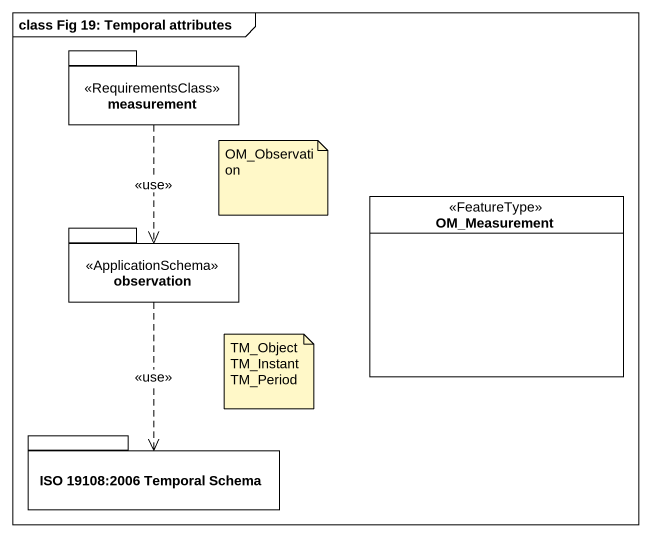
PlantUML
@startuml
mainframe class Fig 19: Temporal attributes
hide circle
hide empty members
package measurement <<RequirementsClass>> {
}
class OM_Measurement <<FeatureType>> #FFFFFF
package observation <<ApplicationSchema>> {
}
package "ISO 19108:2006 Temporal Schema" as ISO_19108_2006_Temporal {
}
measurement ..> observation : <<use>>
observation ..> ISO_19108_2006_Temporal : <<use>>
note as N1
  OM_Observation
end note
note as N2
  TM_Object
  TM_Instant
  TM_Period
end note
@enduml
